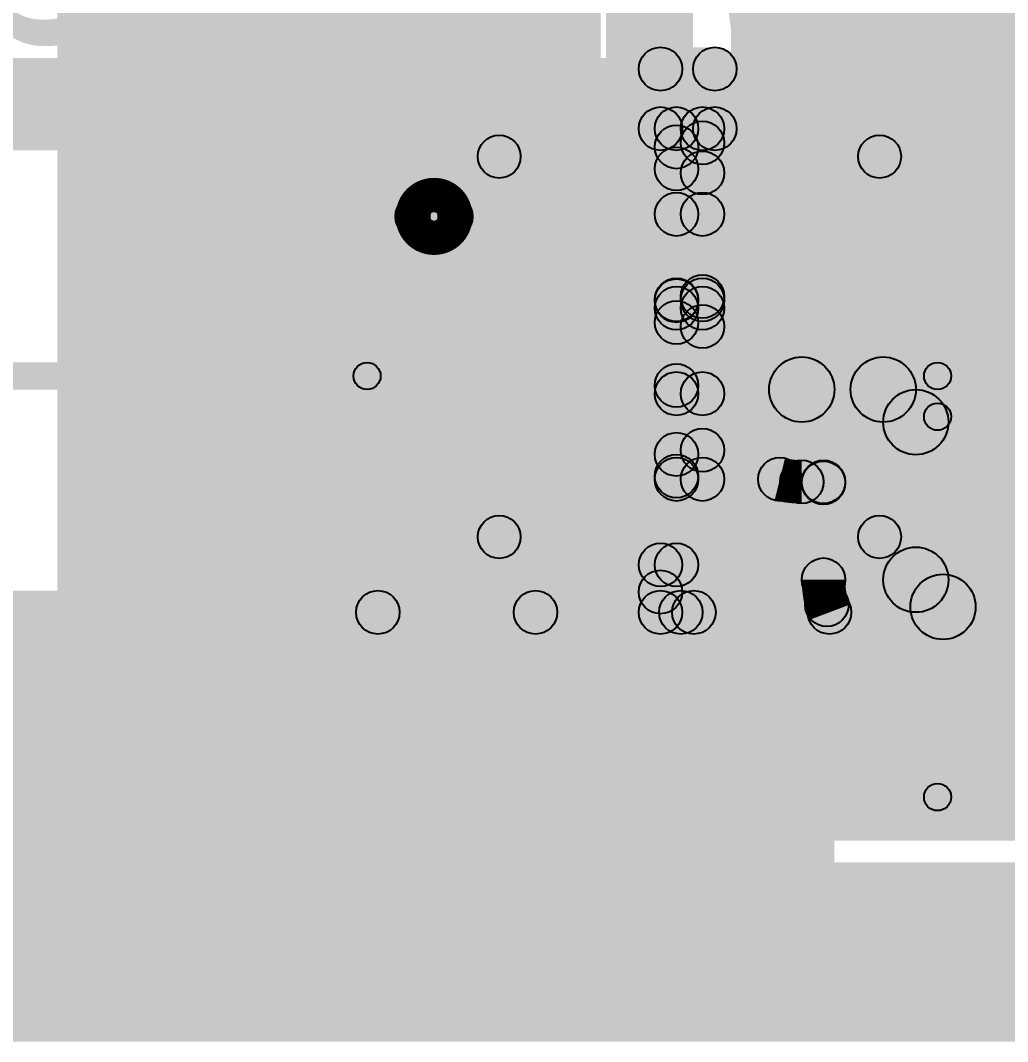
# Model space of a CAD drawing. Header units: millimetres. Extents: x 3.07 to 5.81, y 1.29 to 3.84.
# Drawn here: x 3.6532 to 3.8349, y 1.294 to 1.4819 of the extents above; entities that cross this region are included whole.
import ezdxf

# ---------------------------------------------------------------- set-up
doc = ezdxf.new("R2010")
doc.units = ezdxf.units.MM
doc.header["$MEASUREMENT"] = 0
for name, color, linetype in [('BottomLayer', 5, 'Continuous'), ('BottomOverlay', 54, 'Continuous'), ('BottomSolder', 6, 'Continuous'), ('TopLayer', 1, 'Continuous'), ('TopOverlay', 2, 'Continuous'), ('TopPaste', 8, 'Continuous'), ('TopSolder', 216, 'Continuous'), ('ViaHoleLayer', 16, 'Continuous')]:
    doc.layers.add(name, color=color, linetype=linetype)

# ---------------------------------------------------------------- blocks, each defined once
blk = doc.blocks.new('NCP186AMX330TAG_15')
at = {"layer": 'TopLayer'}
for points in [[(-0.02795, 0.02913), (-0.01339, 0.02913), (-0.01339, 0.01811), (-0.02795, 0.01811)], [(-0.00866, 0.02835), (0.00866, 0.02835), (0.00866, -0.02835), (-0.00866, -0.02835)], [(0.01339, 0.02913), (0.02795, 0.02913), (0.02795, 0.01811), (0.01339, 0.01811)], [(-0.02795, 0.01339), (-0.01339, 0.01339), (-0.01339, 0.00236), (-0.02795, 0.00236)], [(0.01339, 0.01339), (0.02795, 0.01339), (0.02795, 0.00236), (0.01339, 0.00236)], [(-0.02795, -0.00236), (-0.01339, -0.00236), (-0.01339, -0.01339), (-0.02795, -0.01339)], [(0.01339, -0.00236), (0.02795, -0.00236), (0.02795, -0.01339), (0.01339, -0.01339)], [(-0.02795, -0.01811), (-0.01339, -0.01811), (-0.01339, -0.02913), (-0.02795, -0.02913)], [(0.01339, -0.01811), (0.02795, -0.01811), (0.02795, -0.02913), (0.01339, -0.02913)]]:
    blk.add_hatch(color=1, dxfattribs=at).paths.add_polyline_path(points)
at = {"layer": 'TopOverlay'}
h = blk.add_hatch(color=2, dxfattribs=at)
edge = h.paths.add_edge_path()
edge.add_arc((-0.035, 0.035), 0.00394, 0, 360)
h = blk.add_hatch(color=2, dxfattribs=at)
edge = h.paths.add_edge_path()
edge.add_arc((-0.035, 0.035), 0.00394, 0, 360)
for points in [[(-0.035, 0.03106), (-0.035, 0.03894), (0.035, 0.03894), (0.035, 0.03106)], [(-0.03106, -0.035), (-0.03894, -0.035), (-0.03894, 0.035), (-0.03106, 0.035)], [(0.03894, -0.035), (0.03106, -0.035), (0.03106, 0.035), (0.03894, 0.035)], [(-0.035, -0.03894), (-0.035, -0.03106), (0.035, -0.03106), (0.035, -0.03894)]]:
    blk.add_hatch(color=2, dxfattribs=at).paths.add_polyline_path(points)
h = blk.add_hatch(color=2, dxfattribs=at)
edge = h.paths.add_edge_path()
edge.add_arc((0.035, 0.035), 0.00394, 0, 360)
h = blk.add_hatch(color=2, dxfattribs=at)
edge = h.paths.add_edge_path()
edge.add_arc((0.035, 0.035), 0.00394, 0, 360)
h = blk.add_hatch(color=2, dxfattribs=at)
edge = h.paths.add_edge_path()
edge.add_arc((-0.05016, 0.024), 0.00394, 0, 360)
h = blk.add_hatch(color=2, dxfattribs=at)
edge = h.paths.add_edge_path()
edge.add_arc((-0.04384, 0.024), 0.00394, 0, 360)
h = blk.add_hatch(color=2, dxfattribs=at)
edge = h.paths.add_edge_path()
edge.add_arc((-0.035, -0.035), 0.00394, 0, 360)
h = blk.add_hatch(color=2, dxfattribs=at)
edge = h.paths.add_edge_path()
edge.add_arc((-0.035, -0.035), 0.00394, 0, 360)
h = blk.add_hatch(color=2, dxfattribs=at)
edge = h.paths.add_edge_path()
edge.add_arc((0.035, -0.035), 0.00394, 0, 360)
h = blk.add_hatch(color=2, dxfattribs=at)
edge = h.paths.add_edge_path()
edge.add_arc((0.035, -0.035), 0.00394, 0, 360)
at = {"layer": 'TopPaste'}
for points in [[(-0.02795, 0.02913), (-0.01339, 0.02913), (-0.01339, 0.01811), (-0.02795, 0.01811)], [(-0.00866, 0.02835), (0.00866, 0.02835), (0.00866, -0.02835), (-0.00866, -0.02835)], [(0.01339, 0.02913), (0.02795, 0.02913), (0.02795, 0.01811), (0.01339, 0.01811)], [(-0.02795, 0.01339), (-0.01339, 0.01339), (-0.01339, 0.00236), (-0.02795, 0.00236)], [(0.01339, 0.01339), (0.02795, 0.01339), (0.02795, 0.00236), (0.01339, 0.00236)], [(-0.02795, -0.00236), (-0.01339, -0.00236), (-0.01339, -0.01339), (-0.02795, -0.01339)], [(0.01339, -0.00236), (0.02795, -0.00236), (0.02795, -0.01339), (0.01339, -0.01339)], [(-0.02795, -0.01811), (-0.01339, -0.01811), (-0.01339, -0.02913), (-0.02795, -0.02913)], [(0.01339, -0.01811), (0.02795, -0.01811), (0.02795, -0.02913), (0.01339, -0.02913)]]:
    blk.add_hatch(color=8, dxfattribs=at).paths.add_polyline_path(points)
at = {"layer": 'TopSolder'}
for points in [[(-0.03195, 0.03313), (-0.00939, 0.03313), (-0.00939, 0.01411), (-0.03195, 0.01411)], [(-0.01266, 0.03235), (0.01266, 0.03235), (0.01266, -0.03235), (-0.01266, -0.03235)], [(0.00939, 0.03313), (0.03195, 0.03313), (0.03195, 0.01411), (0.00939, 0.01411)], [(-0.03195, 0.01739), (-0.00939, 0.01739), (-0.00939, -0.00164), (-0.03195, -0.00164)], [(0.00939, 0.01739), (0.03195, 0.01739), (0.03195, -0.00164), (0.00939, -0.00164)], [(-0.03195, 0.00164), (-0.00939, 0.00164), (-0.00939, -0.01739), (-0.03195, -0.01739)], [(0.00939, 0.00164), (0.03195, 0.00164), (0.03195, -0.01739), (0.00939, -0.01739)], [(-0.03195, -0.01411), (-0.00939, -0.01411), (-0.00939, -0.03313), (-0.03195, -0.03313)], [(0.00939, -0.01411), (0.03195, -0.01411), (0.03195, -0.03313), (0.00939, -0.03313)]]:
    blk.add_hatch(color=216, dxfattribs=at).paths.add_polyline_path(points)
at = {"layer": 'TopOverlay', "const_width": 0.00787}
blk.add_lwpolyline([(-0.04384, 0.024, 1), (-0.05016, 0.024, 1)], format="xyb", close=True, dxfattribs=at)
at = {"layer": 'TopOverlay'}
for centre in [(-0.035, 0.035), (-0.035, 0.035), (0.035, 0.035), (0.035, 0.035), (-0.05016, 0.024), (-0.04384, 0.024), (-0.035, -0.035), (-0.035, -0.035), (0.035, -0.035), (0.035, -0.035)]:
    blk.add_circle(centre, 0.00394, dxfattribs=at)
blk = doc.blocks.new('RES0805_34')
at = {"layer": 'TopLayer'}
for points in [[(-0.06, 0.025), (-0.02, 0.025), (-0.02, -0.025), (-0.06, -0.025)], [(0.02, 0.025), (0.06, 0.025), (0.06, -0.025), (0.02, -0.025)]]:
    blk.add_hatch(color=1, dxfattribs=at).paths.add_polyline_path(points)
at = {"layer": 'TopOverlay'}
h = blk.add_hatch(color=2, dxfattribs=at)
edge = h.paths.add_edge_path()
edge.add_arc((-0.065, 0.035), 0.0025, 0, 360)
h = blk.add_hatch(color=2, dxfattribs=at)
edge = h.paths.add_edge_path()
edge.add_arc((-0.065, 0.035), 0.0025, 0, 360)
for points in [[(-0.065, 0.0325), (-0.065, 0.0375), (0.065, 0.0375), (0.065, 0.0325)], [(-0.0625, -0.035), (-0.0675, -0.035), (-0.0675, 0.035), (-0.0625, 0.035)], [(0.0675, -0.035), (0.0625, -0.035), (0.0625, 0.035), (0.0675, 0.035)], [(-0.065, -0.0375), (-0.065, -0.0325), (0.065, -0.0325), (0.065, -0.0375)]]:
    blk.add_hatch(color=2, dxfattribs=at).paths.add_polyline_path(points)
h = blk.add_hatch(color=2, dxfattribs=at)
edge = h.paths.add_edge_path()
edge.add_arc((0.065, 0.035), 0.0025, 0, 360)
h = blk.add_hatch(color=2, dxfattribs=at)
edge = h.paths.add_edge_path()
edge.add_arc((0.065, 0.035), 0.0025, 0, 360)
h = blk.add_hatch(color=2, dxfattribs=at)
edge = h.paths.add_edge_path()
edge.add_arc((-0.065, -0.035), 0.0025, 0, 360)
h = blk.add_hatch(color=2, dxfattribs=at)
edge = h.paths.add_edge_path()
edge.add_arc((-0.065, -0.035), 0.0025, 0, 360)
h = blk.add_hatch(color=2, dxfattribs=at)
edge = h.paths.add_edge_path()
edge.add_arc((0.065, -0.035), 0.0025, 0, 360)
h = blk.add_hatch(color=2, dxfattribs=at)
edge = h.paths.add_edge_path()
edge.add_arc((0.065, -0.035), 0.0025, 0, 360)
at = {"layer": 'TopPaste'}
for points in [[(-0.06, 0.025), (-0.02, 0.025), (-0.02, -0.025), (-0.06, -0.025)], [(0.02, 0.025), (0.06, 0.025), (0.06, -0.025), (0.02, -0.025)]]:
    blk.add_hatch(color=8, dxfattribs=at).paths.add_polyline_path(points)
at = {"layer": 'TopSolder'}
for points in [[(-0.064, 0.029), (-0.016, 0.029), (-0.016, -0.029), (-0.064, -0.029)], [(0.016, 0.029), (0.064, 0.029), (0.064, -0.029), (0.016, -0.029)]]:
    blk.add_hatch(color=216, dxfattribs=at).paths.add_polyline_path(points)
at = {"layer": 'TopOverlay'}
for centre in [(-0.065, 0.035), (-0.065, 0.035), (0.065, 0.035), (0.065, 0.035), (-0.065, -0.035), (-0.065, -0.035), (0.065, -0.035), (0.065, -0.035)]:
    blk.add_circle(centre, 0.0025, dxfattribs=at)
blk = doc.blocks.new('C__0805_94')
at = {"layer": 'TopLayer'}
for points in [[(-0.06, 0.03), (-0.02, 0.03), (-0.02, -0.03), (-0.06, -0.03)], [(0.02, 0.03), (0.06, 0.03), (0.06, -0.03), (0.02, -0.03)]]:
    blk.add_hatch(color=1, dxfattribs=at).paths.add_polyline_path(points)
at = {"layer": 'TopOverlay'}
h = blk.add_hatch(color=2, dxfattribs=at)
edge = h.paths.add_edge_path()
edge.add_arc((-0.065, 0.035), 0.0025, 0, 360)
h = blk.add_hatch(color=2, dxfattribs=at)
edge = h.paths.add_edge_path()
edge.add_arc((-0.065, 0.035), 0.0025, 0, 360)
for points in [[(0.065, 0.0375), (0.065, 0.0325), (-0.065, 0.0325), (-0.065, 0.0375)], [(-0.0675, 0.035), (-0.0625, 0.035), (-0.0625, -0.035), (-0.0675, -0.035)], [(0.0625, 0.035), (0.0675, 0.035), (0.0675, -0.035), (0.0625, -0.035)], [(0.065, -0.0325), (0.065, -0.0375), (-0.065, -0.0375), (-0.065, -0.0325)]]:
    blk.add_hatch(color=2, dxfattribs=at).paths.add_polyline_path(points)
h = blk.add_hatch(color=2, dxfattribs=at)
edge = h.paths.add_edge_path()
edge.add_arc((0.065, 0.035), 0.0025, 0, 360)
h = blk.add_hatch(color=2, dxfattribs=at)
edge = h.paths.add_edge_path()
edge.add_arc((0.065, 0.035), 0.0025, 0, 360)
h = blk.add_hatch(color=2, dxfattribs=at)
edge = h.paths.add_edge_path()
edge.add_arc((-0.065, -0.035), 0.0025, 0, 360)
h = blk.add_hatch(color=2, dxfattribs=at)
edge = h.paths.add_edge_path()
edge.add_arc((-0.065, -0.035), 0.0025, 0, 360)
h = blk.add_hatch(color=2, dxfattribs=at)
edge = h.paths.add_edge_path()
edge.add_arc((0.065, -0.035), 0.0025, 0, 360)
h = blk.add_hatch(color=2, dxfattribs=at)
edge = h.paths.add_edge_path()
edge.add_arc((0.065, -0.035), 0.0025, 0, 360)
at = {"layer": 'TopPaste'}
for points in [[(-0.06, 0.03), (-0.02, 0.03), (-0.02, -0.03), (-0.06, -0.03)], [(0.02, 0.03), (0.06, 0.03), (0.06, -0.03), (0.02, -0.03)]]:
    blk.add_hatch(color=8, dxfattribs=at).paths.add_polyline_path(points)
at = {"layer": 'TopSolder'}
for points in [[(-0.064, 0.034), (-0.016, 0.034), (-0.016, -0.034), (-0.064, -0.034)], [(0.016, 0.034), (0.064, 0.034), (0.064, -0.034), (0.016, -0.034)]]:
    blk.add_hatch(color=216, dxfattribs=at).paths.add_polyline_path(points)
at = {"layer": 'TopOverlay'}
for centre in [(-0.065, 0.035), (-0.065, 0.035), (0.065, 0.035), (0.065, 0.035), (-0.065, -0.035), (-0.065, -0.035), (0.065, -0.035), (0.065, -0.035)]:
    blk.add_circle(centre, 0.0025, dxfattribs=at)
blk = doc.blocks.new('C__0805_97')
at = {"layer": 'TopLayer'}
for points in [[(-0.06, 0.03), (-0.02, 0.03), (-0.02, -0.03), (-0.06, -0.03)], [(0.02, 0.03), (0.06, 0.03), (0.06, -0.03), (0.02, -0.03)]]:
    blk.add_hatch(color=1, dxfattribs=at).paths.add_polyline_path(points)
at = {"layer": 'TopOverlay'}
h = blk.add_hatch(color=2, dxfattribs=at)
edge = h.paths.add_edge_path()
edge.add_arc((-0.065, 0.035), 0.0025, 0, 360)
h = blk.add_hatch(color=2, dxfattribs=at)
edge = h.paths.add_edge_path()
edge.add_arc((-0.065, 0.035), 0.0025, 0, 360)
for points in [[(-0.065, 0.0325), (-0.065, 0.0375), (0.065, 0.0375), (0.065, 0.0325)], [(-0.0625, -0.035), (-0.0675, -0.035), (-0.0675, 0.035), (-0.0625, 0.035)], [(0.0675, -0.035), (0.0625, -0.035), (0.0625, 0.035), (0.0675, 0.035)], [(-0.065, -0.0375), (-0.065, -0.0325), (0.065, -0.0325), (0.065, -0.0375)]]:
    blk.add_hatch(color=2, dxfattribs=at).paths.add_polyline_path(points)
h = blk.add_hatch(color=2, dxfattribs=at)
edge = h.paths.add_edge_path()
edge.add_arc((0.065, 0.035), 0.0025, 0, 360)
h = blk.add_hatch(color=2, dxfattribs=at)
edge = h.paths.add_edge_path()
edge.add_arc((0.065, 0.035), 0.0025, 0, 360)
h = blk.add_hatch(color=2, dxfattribs=at)
edge = h.paths.add_edge_path()
edge.add_arc((-0.065, -0.035), 0.0025, 0, 360)
h = blk.add_hatch(color=2, dxfattribs=at)
edge = h.paths.add_edge_path()
edge.add_arc((-0.065, -0.035), 0.0025, 0, 360)
h = blk.add_hatch(color=2, dxfattribs=at)
edge = h.paths.add_edge_path()
edge.add_arc((0.065, -0.035), 0.0025, 0, 360)
h = blk.add_hatch(color=2, dxfattribs=at)
edge = h.paths.add_edge_path()
edge.add_arc((0.065, -0.035), 0.0025, 0, 360)
at = {"layer": 'TopPaste'}
for points in [[(-0.06, 0.03), (-0.02, 0.03), (-0.02, -0.03), (-0.06, -0.03)], [(0.02, 0.03), (0.06, 0.03), (0.06, -0.03), (0.02, -0.03)]]:
    blk.add_hatch(color=8, dxfattribs=at).paths.add_polyline_path(points)
at = {"layer": 'TopSolder'}
for points in [[(-0.064, 0.034), (-0.016, 0.034), (-0.016, -0.034), (-0.064, -0.034)], [(0.016, 0.034), (0.064, 0.034), (0.064, -0.034), (0.016, -0.034)]]:
    blk.add_hatch(color=216, dxfattribs=at).paths.add_polyline_path(points)
at = {"layer": 'TopOverlay'}
for centre in [(-0.065, 0.035), (-0.065, 0.035), (0.065, 0.035), (0.065, 0.035), (-0.065, -0.035), (-0.065, -0.035), (0.065, -0.035), (0.065, -0.035)]:
    blk.add_circle(centre, 0.0025, dxfattribs=at)

msp = doc.modelspace()

# ---------------------------------------------------------------- hatches: boundary and pattern name
at = {"layer": 'BottomLayer'}
for points in [[(3.761, 1.458), (3.777, 1.458), (3.777, 1.556), (3.761, 1.556)], [(3.784, 1.331), (3.846, 1.331), (3.846, 1.535), (3.784, 1.535)], [(3.634, 1.458), (3.777, 1.458), (3.777, 1.475), (3.634, 1.475)], [(3.66, 1.331), (3.813, 1.331), (3.813, 1.45), (3.66, 1.45)], [(3.645, 1.314), (3.645, 1.324), (4.181, 1.324), (4.181, 1.314)], [(3.607, 1.294), (4.233, 1.294), (4.233, 1.307), (3.607, 1.307)]]:
    msp.add_hatch(color=5, dxfattribs=at).paths.add_polyline_path(points)
h = msp.add_hatch(color=5, dxfattribs=at)
edge = h.paths.add_edge_path()
edge.add_arc((3.677, 1.4), 0.01181, 0, 360)
h = msp.add_hatch(color=5, dxfattribs=at)
edge = h.paths.add_edge_path()
edge.add_arc((3.707, 1.4), 0.01181, 0, 360)
at = {"layer": 'BottomSolder'}
h = msp.add_hatch(color=6, dxfattribs=at)
edge = h.paths.add_edge_path()
edge.add_arc((3.677, 1.4), 0.01581, 0, 360)
h = msp.add_hatch(color=6, dxfattribs=at)
edge = h.paths.add_edge_path()
edge.add_arc((3.707, 1.4), 0.01581, 0, 360)
at = {"layer": 'TopLayer'}
for points in [[(3.66, 1.429), (3.76, 1.429), (3.76, 1.574), (3.66, 1.574)], [(3.792, 1.427), (3.887, 1.427), (3.887, 1.489), (3.792, 1.489)], [(3.771, 1.469), (3.771, 1.477), (3.781, 1.477), (3.781, 1.469)], [(3.775, 1.46201), (3.767, 1.46201), (3.767, 1.473), (3.775, 1.473)], [(3.785, 1.46201), (3.777, 1.46201), (3.777, 1.473), (3.785, 1.473)], [(3.77677, 1.45181), (3.77112, 1.45746), (3.77589, 1.46223), (3.78154, 1.45658)], [(3.77794, 1.44626), (3.76994, 1.44626), (3.76994, 1.46201), (3.77794, 1.46201)], [(3.77112, 1.45582), (3.77677, 1.46147), (3.78154, 1.4567), (3.77589, 1.45105)], [(3.78272, 1.44626), (3.77472, 1.44626), (3.77472, 1.46201), (3.78272, 1.46201)], [(3.77794, 1.43051), (3.76994, 1.43051), (3.76994, 1.44626), (3.77794, 1.44626)], [(3.77794, 1.43051), (3.76994, 1.43051), (3.76994, 1.44626), (3.77794, 1.44626)], [(3.78272, 1.43051), (3.77472, 1.43051), (3.77472, 1.44626), (3.78272, 1.44626)], [(3.78272, 1.43051), (3.77472, 1.43051), (3.77472, 1.44626), (3.78272, 1.44626)], [(3.66, 1.384), (3.737, 1.384), (3.737, 1.434), (3.66, 1.434)], [(3.77677, 1.42352), (3.77112, 1.42918), (3.77589, 1.43395), (3.78154, 1.42829)], [(3.77112, 1.42753), (3.77677, 1.43319), (3.78154, 1.42842), (3.77589, 1.42276)], [(3.77794, 1.41476), (3.76994, 1.41476), (3.76994, 1.42898), (3.77794, 1.42898)], [(3.77794, 1.41476), (3.76994, 1.41476), (3.76994, 1.42898), (3.77794, 1.42898)], [(3.78272, 1.41324), (3.77472, 1.41324), (3.77472, 1.42898), (3.78272, 1.42898)], [(3.78272, 1.41324), (3.77472, 1.41324), (3.77472, 1.42898), (3.78272, 1.42898)], [(3.797, 1.408), (3.797, 1.42), (3.812, 1.42), (3.812, 1.408)], [(3.80776, 1.40976), (3.81624, 1.41824), (3.82224, 1.41224), (3.81376, 1.40376)], [(3.77794, 1.39749), (3.76994, 1.39749), (3.76994, 1.41324), (3.77794, 1.41324)], [(3.77794, 1.39749), (3.76994, 1.39749), (3.76994, 1.41324), (3.77794, 1.41324)], [(3.78272, 1.39749), (3.77472, 1.39749), (3.77472, 1.41324), (3.78272, 1.41324)], [(3.824, 1.379), (3.812, 1.379), (3.812, 1.408), (3.824, 1.408)], [(3.77677, 1.39524), (3.77112, 1.40089), (3.77589, 1.40567), (3.78154, 1.40001)], [(3.77112, 1.39925), (3.77677, 1.40491), (3.80447, 1.37721), (3.79881, 1.37156)], [(3.73, 1.384), (3.76, 1.384), (3.76, 1.401), (3.73, 1.401)], [(3.77, 1.361), (3.803, 1.361), (3.803, 1.401), (3.77, 1.401)], [(3.77872, 1.39349), (3.77872, 1.40149), (3.79296, 1.40149), (3.79296, 1.39349)], [(3.797, 1.393), (3.797, 1.401), (3.801, 1.401), (3.801, 1.393)], [(3.77999, 1.37017), (3.77434, 1.37583), (3.79817, 1.39966), (3.80383, 1.39401)], [(3.77794, 1.38174), (3.76994, 1.38174), (3.76994, 1.39749), (3.77794, 1.39749)], [(3.805, 1.379), (3.797, 1.379), (3.797, 1.397), (3.805, 1.397)], [(3.81376, 1.37476), (3.82224, 1.38324), (3.82724, 1.37824), (3.81876, 1.36976)], [(3.775, 1.373), (3.767, 1.373), (3.767, 1.38174), (3.775, 1.38174)], [(3.76817, 1.37391), (3.77383, 1.37957), (3.77757, 1.37583), (3.77191, 1.37017)], [(3.823, 1.368), (3.823, 1.38), (3.847, 1.38), (3.847, 1.368)], [(3.46873, 1.369), (3.46873, 1.377), (3.80209, 1.377), (3.80209, 1.369)], [(3.647, 1.359), (3.781, 1.359), (3.781, 1.376), (3.647, 1.376)], [(3.649, 1.369), (3.649, 1.377), (3.719, 1.377), (3.719, 1.369)], [(3.719, 1.369), (3.719, 1.377), (3.748, 1.377), (3.748, 1.369)], [(3.719, 1.369), (3.719, 1.377), (3.748, 1.377), (3.748, 1.369)], [(3.748, 1.369), (3.748, 1.377), (3.771, 1.377), (3.771, 1.369)], [(3.635, 1.319), (3.803, 1.319), (3.803, 1.368), (3.635, 1.368)], [(3.478, 1.296), (5.277, 1.296), (5.277, 1.327), (3.478, 1.327)]]:
    msp.add_hatch(color=1, dxfattribs=at).paths.add_polyline_path(points)
h = msp.add_hatch(color=1, dxfattribs=at)
edge = h.paths.add_edge_path()
edge.add_arc((3.771, 1.473), 0.004, 0, 360)
h = msp.add_hatch(color=1, dxfattribs=at)
edge = h.paths.add_edge_path()
edge.add_arc((3.771, 1.473), 0.004, 0, 360)
h = msp.add_hatch(color=1, dxfattribs=at)
edge = h.paths.add_edge_path()
edge.add_arc((3.781, 1.473), 0.004, 0, 360)
h = msp.add_hatch(color=1, dxfattribs=at)
edge = h.paths.add_edge_path()
edge.add_arc((3.781, 1.473), 0.004, 0, 360)
h = msp.add_hatch(color=1, dxfattribs=at)
edge = h.paths.add_edge_path()
edge.add_arc((3.771, 1.46201), 0.004, 0, 360)
h = msp.add_hatch(color=1, dxfattribs=at)
edge = h.paths.add_edge_path()
edge.add_arc((3.77394, 1.46201), 0.004, 0, 360)
h = msp.add_hatch(color=1, dxfattribs=at)
edge = h.paths.add_edge_path()
edge.add_arc((3.77872, 1.46201), 0.004, 0, 360)
h = msp.add_hatch(color=1, dxfattribs=at)
edge = h.paths.add_edge_path()
edge.add_arc((3.781, 1.46201), 0.004, 0, 360)
h = msp.add_hatch(color=1, dxfattribs=at)
edge = h.paths.add_edge_path()
edge.add_arc((3.77394, 1.45865), 0.004, 0, 360)
h = msp.add_hatch(color=1, dxfattribs=at)
edge = h.paths.add_edge_path()
edge.add_arc((3.77872, 1.45941), 0.004, 0, 360)
h = msp.add_hatch(color=1, dxfattribs=at)
edge = h.paths.add_edge_path()
edge.add_arc((3.77394, 1.45463), 0.004, 0, 360)
h = msp.add_hatch(color=1, dxfattribs=at)
edge = h.paths.add_edge_path()
edge.add_arc((3.77872, 1.45387), 0.004, 0, 360)
h = msp.add_hatch(color=1, dxfattribs=at)
edge = h.paths.add_edge_path()
edge.add_arc((3.77394, 1.44626), 0.004, 0, 360)
h = msp.add_hatch(color=1, dxfattribs=at)
edge = h.paths.add_edge_path()
edge.add_arc((3.77394, 1.44626), 0.004, 0, 360)
h = msp.add_hatch(color=1, dxfattribs=at)
edge = h.paths.add_edge_path()
edge.add_arc((3.77394, 1.44626), 0.004, 0, 360)
h = msp.add_hatch(color=1, dxfattribs=at)
edge = h.paths.add_edge_path()
edge.add_arc((3.77872, 1.44626), 0.004, 0, 360)
h = msp.add_hatch(color=1, dxfattribs=at)
edge = h.paths.add_edge_path()
edge.add_arc((3.77872, 1.44626), 0.004, 0, 360)
h = msp.add_hatch(color=1, dxfattribs=at)
edge = h.paths.add_edge_path()
edge.add_arc((3.77872, 1.44626), 0.004, 0, 360)
h = msp.add_hatch(color=1, dxfattribs=at)
edge = h.paths.add_edge_path()
edge.add_arc((3.77394, 1.43051), 0.004, 0, 360)
h = msp.add_hatch(color=1, dxfattribs=at)
edge = h.paths.add_edge_path()
edge.add_arc((3.77394, 1.43051), 0.004, 0, 360)
h = msp.add_hatch(color=1, dxfattribs=at)
edge = h.paths.add_edge_path()
edge.add_arc((3.77394, 1.43036), 0.004, 0, 360)
h = msp.add_hatch(color=1, dxfattribs=at)
edge = h.paths.add_edge_path()
edge.add_arc((3.77872, 1.43112), 0.004, 0, 360)
h = msp.add_hatch(color=1, dxfattribs=at)
edge = h.paths.add_edge_path()
edge.add_arc((3.77872, 1.43051), 0.004, 0, 360)
h = msp.add_hatch(color=1, dxfattribs=at)
edge = h.paths.add_edge_path()
edge.add_arc((3.77872, 1.43051), 0.004, 0, 360)
h = msp.add_hatch(color=1, dxfattribs=at)
edge = h.paths.add_edge_path()
edge.add_arc((3.77394, 1.42898), 0.004, 0, 360)
h = msp.add_hatch(color=1, dxfattribs=at)
edge = h.paths.add_edge_path()
edge.add_arc((3.77394, 1.42898), 0.004, 0, 360)
h = msp.add_hatch(color=1, dxfattribs=at)
edge = h.paths.add_edge_path()
edge.add_arc((3.77872, 1.42898), 0.004, 0, 360)
h = msp.add_hatch(color=1, dxfattribs=at)
edge = h.paths.add_edge_path()
edge.add_arc((3.77872, 1.42898), 0.004, 0, 360)
h = msp.add_hatch(color=1, dxfattribs=at)
edge = h.paths.add_edge_path()
edge.add_arc((3.77394, 1.42635), 0.004, 0, 360)
h = msp.add_hatch(color=1, dxfattribs=at)
edge = h.paths.add_edge_path()
edge.add_arc((3.77872, 1.42559), 0.004, 0, 360)
h = msp.add_hatch(color=1, dxfattribs=at)
edge = h.paths.add_edge_path()
edge.add_arc((3.797, 1.414), 0.006, 0, 360)
h = msp.add_hatch(color=1, dxfattribs=at)
edge = h.paths.add_edge_path()
edge.add_arc((3.812, 1.414), 0.006, 0, 360)
h = msp.add_hatch(color=1, dxfattribs=at)
edge = h.paths.add_edge_path()
edge.add_arc((3.812, 1.414), 0.006, 0, 360)
h = msp.add_hatch(color=1, dxfattribs=at)
edge = h.paths.add_edge_path()
edge.add_arc((3.77394, 1.41476), 0.004, 0, 360)
h = msp.add_hatch(color=1, dxfattribs=at)
edge = h.paths.add_edge_path()
edge.add_arc((3.77394, 1.41476), 0.004, 0, 360)
h = msp.add_hatch(color=1, dxfattribs=at)
edge = h.paths.add_edge_path()
edge.add_arc((3.77394, 1.41324), 0.004, 0, 360)
h = msp.add_hatch(color=1, dxfattribs=at)
edge = h.paths.add_edge_path()
edge.add_arc((3.77394, 1.41324), 0.004, 0, 360)
h = msp.add_hatch(color=1, dxfattribs=at)
edge = h.paths.add_edge_path()
edge.add_arc((3.77872, 1.41324), 0.004, 0, 360)
h = msp.add_hatch(color=1, dxfattribs=at)
edge = h.paths.add_edge_path()
edge.add_arc((3.77872, 1.41324), 0.004, 0, 360)
h = msp.add_hatch(color=1, dxfattribs=at)
edge = h.paths.add_edge_path()
edge.add_arc((3.77872, 1.41324), 0.004, 0, 360)
h = msp.add_hatch(color=1, dxfattribs=at)
edge = h.paths.add_edge_path()
edge.add_arc((3.818, 1.408), 0.006, 0, 360)
h = msp.add_hatch(color=1, dxfattribs=at)
edge = h.paths.add_edge_path()
edge.add_arc((3.818, 1.408), 0.006, 0, 360)
h = msp.add_hatch(color=1, dxfattribs=at)
edge = h.paths.add_edge_path()
edge.add_arc((3.677, 1.4), 0.01181, 0, 360)
h = msp.add_hatch(color=1, dxfattribs=at)
edge = h.paths.add_edge_path()
edge.add_arc((3.707, 1.4), 0.01181, 0, 360)
h = msp.add_hatch(color=1, dxfattribs=at)
edge = h.paths.add_edge_path()
edge.add_arc((3.77394, 1.40208), 0.004, 0, 360)
h = msp.add_hatch(color=1, dxfattribs=at)
edge = h.paths.add_edge_path()
edge.add_arc((3.77872, 1.40284), 0.004, 0, 360)
h = msp.add_hatch(color=1, dxfattribs=at)
edge = h.paths.add_edge_path()
edge.add_arc((3.77394, 1.39807), 0.004, 0, 360)
h = msp.add_hatch(color=1, dxfattribs=at)
edge = h.paths.add_edge_path()
edge.add_arc((3.77394, 1.39749), 0.004, 0, 360)
h = msp.add_hatch(color=1, dxfattribs=at)
edge = h.paths.add_edge_path()
edge.add_arc((3.77394, 1.39749), 0.004, 0, 360)
h = msp.add_hatch(color=1, dxfattribs=at)
edge = h.paths.add_edge_path()
edge.add_arc((3.77394, 1.39749), 0.004, 0, 360)
h = msp.add_hatch(color=1, dxfattribs=at)
edge = h.paths.add_edge_path()
edge.add_arc((3.77872, 1.39749), 0.004, 0, 360)
h = msp.add_hatch(color=1, dxfattribs=at)
edge = h.paths.add_edge_path()
edge.add_arc((3.77872, 1.39749), 0.004, 0, 360)
h = msp.add_hatch(color=1, dxfattribs=at)
edge = h.paths.add_edge_path()
edge.add_arc((3.79296, 1.39749), 0.004, 0, 360)
h = msp.add_hatch(color=1, dxfattribs=at)
edge = h.paths.add_edge_path()
edge.add_arc((3.79296, 1.39749), 0.004, 0, 360)
h = msp.add_hatch(color=1, dxfattribs=at)
edge = h.paths.add_edge_path()
edge.add_arc((3.797, 1.397), 0.004, 0, 360)
h = msp.add_hatch(color=1, dxfattribs=at)
edge = h.paths.add_edge_path()
edge.add_arc((3.797, 1.397), 0.004, 0, 360)
h = msp.add_hatch(color=1, dxfattribs=at)
edge = h.paths.add_edge_path()
edge.add_arc((3.801, 1.397), 0.004, 0, 360)
h = msp.add_hatch(color=1, dxfattribs=at)
edge = h.paths.add_edge_path()
edge.add_arc((3.801, 1.397), 0.004, 0, 360)
h = msp.add_hatch(color=1, dxfattribs=at)
edge = h.paths.add_edge_path()
edge.add_arc((3.801, 1.39684), 0.004, 0, 360)
h = msp.add_hatch(color=1, dxfattribs=at)
edge = h.paths.add_edge_path()
edge.add_arc((3.771, 1.38174), 0.004, 0, 360)
h = msp.add_hatch(color=1, dxfattribs=at)
edge = h.paths.add_edge_path()
edge.add_arc((3.77394, 1.38174), 0.004, 0, 360)
h = msp.add_hatch(color=1, dxfattribs=at)
edge = h.paths.add_edge_path()
edge.add_arc((3.818, 1.379), 0.006, 0, 360)
h = msp.add_hatch(color=1, dxfattribs=at)
edge = h.paths.add_edge_path()
edge.add_arc((3.818, 1.379), 0.006, 0, 360)
h = msp.add_hatch(color=1, dxfattribs=at)
edge = h.paths.add_edge_path()
edge.add_arc((3.801, 1.379), 0.004, 0, 360)
h = msp.add_hatch(color=1, dxfattribs=at)
edge = h.paths.add_edge_path()
edge.add_arc((3.801, 1.379), 0.004, 0, 360)
h = msp.add_hatch(color=1, dxfattribs=at)
edge = h.paths.add_edge_path()
edge.add_arc((3.801, 1.379), 0.004, 0, 360)
h = msp.add_hatch(color=1, dxfattribs=at)
edge = h.paths.add_edge_path()
edge.add_arc((3.771, 1.37674), 0.004, 0, 360)
h = msp.add_hatch(color=1, dxfattribs=at)
edge = h.paths.add_edge_path()
edge.add_arc((3.823, 1.374), 0.006, 0, 360)
h = msp.add_hatch(color=1, dxfattribs=at)
edge = h.paths.add_edge_path()
edge.add_arc((3.823, 1.374), 0.006, 0, 360)
h = msp.add_hatch(color=1, dxfattribs=at)
edge = h.paths.add_edge_path()
edge.add_arc((3.80164, 1.37438), 0.004, 0, 360)
h = msp.add_hatch(color=1, dxfattribs=at)
edge = h.paths.add_edge_path()
edge.add_arc((3.719, 1.373), 0.004, 0, 360)
h = msp.add_hatch(color=1, dxfattribs=at)
edge = h.paths.add_edge_path()
edge.add_arc((3.719, 1.373), 0.004, 0, 360)
h = msp.add_hatch(color=1, dxfattribs=at)
edge = h.paths.add_edge_path()
edge.add_arc((3.719, 1.373), 0.004, 0, 360)
h = msp.add_hatch(color=1, dxfattribs=at)
edge = h.paths.add_edge_path()
edge.add_arc((3.748, 1.373), 0.004, 0, 360)
h = msp.add_hatch(color=1, dxfattribs=at)
edge = h.paths.add_edge_path()
edge.add_arc((3.748, 1.373), 0.004, 0, 360)
h = msp.add_hatch(color=1, dxfattribs=at)
edge = h.paths.add_edge_path()
edge.add_arc((3.748, 1.373), 0.004, 0, 360)
h = msp.add_hatch(color=1, dxfattribs=at)
edge = h.paths.add_edge_path()
edge.add_arc((3.771, 1.373), 0.004, 0, 360)
h = msp.add_hatch(color=1, dxfattribs=at)
edge = h.paths.add_edge_path()
edge.add_arc((3.771, 1.373), 0.004, 0, 360)
h = msp.add_hatch(color=1, dxfattribs=at)
edge = h.paths.add_edge_path()
edge.add_arc((3.77474, 1.373), 0.004, 0, 360)
h = msp.add_hatch(color=1, dxfattribs=at)
edge = h.paths.add_edge_path()
edge.add_arc((3.77716, 1.373), 0.004, 0, 360)
h = msp.add_hatch(color=1, dxfattribs=at)
edge = h.paths.add_edge_path()
edge.add_arc((3.80209, 1.373), 0.004, 0, 360)
h = msp.add_hatch(color=1, dxfattribs=at)
edge = h.paths.add_edge_path()
edge.add_arc((3.80209, 1.373), 0.004, 0, 360)
h = msp.add_hatch(color=1, dxfattribs=at)
edge = h.paths.add_edge_path()
edge.add_arc((3.80209, 1.373), 0.004, 0, 360)
at = {"layer": 'TopSolder'}
h = msp.add_hatch(color=216, dxfattribs=at)
edge = h.paths.add_edge_path()
edge.add_arc((3.677, 1.4), 0.01581, 0, 360)
h = msp.add_hatch(color=216, dxfattribs=at)
edge = h.paths.add_edge_path()
edge.add_arc((3.707, 1.4), 0.01581, 0, 360)
at = {"layer": 'ViaHoleLayer'}
h = msp.add_hatch(color=16, dxfattribs=at)
edge = h.paths.add_edge_path()
edge.add_arc((3.677, 1.4), 0.00787, 0, 360)
h = msp.add_hatch(color=16, dxfattribs=at)
edge = h.paths.add_edge_path()
edge.add_arc((3.707, 1.4), 0.00787, 0, 360)

# ---------------------------------------------------------------- linework, layer by layer
at = {"layer": 'TopLayer', "const_width": 0.008}
for points in [[(3.797, 1.397, -0.060131), (3.79296, 1.39749)], [(3.80209, 1.373, -0.090424), (3.801, 1.379)], [(3.80209, 1.373, -0.090424), (3.801, 1.379)]]:
    msp.add_lwpolyline(points, format="xyb", dxfattribs=at)
at = {"layer": 'TopLayer'}
for centre, radius in [((3.771, 1.473), 0.004), ((3.771, 1.473), 0.004), ((3.781, 1.473), 0.004), ((3.781, 1.473), 0.004), ((3.771, 1.46201), 0.004), ((3.77394, 1.46201), 0.004), ((3.77872, 1.46201), 0.004), ((3.781, 1.46201), 0.004), ((3.77394, 1.45865), 0.004), ((3.77872, 1.45941), 0.004), ((3.77394, 1.45463), 0.004), ((3.77872, 1.45387), 0.004), ((3.77394, 1.44626), 0.004), ((3.77394, 1.44626), 0.004), ((3.77394, 1.44626), 0.004), ((3.77872, 1.44626), 0.004), ((3.77872, 1.44626), 0.004), ((3.77872, 1.44626), 0.004), ((3.77394, 1.43051), 0.004), ((3.77394, 1.43051), 0.004), ((3.77394, 1.43036), 0.004), ((3.77872, 1.43112), 0.004), ((3.77872, 1.43051), 0.004), ((3.77872, 1.43051), 0.004), ((3.77394, 1.42898), 0.004), ((3.77394, 1.42898), 0.004), ((3.77872, 1.42898), 0.004), ((3.77872, 1.42898), 0.004), ((3.77394, 1.42635), 0.004), ((3.77872, 1.42559), 0.004), ((3.797, 1.414), 0.006), ((3.812, 1.414), 0.006), ((3.812, 1.414), 0.006), ((3.77394, 1.41476), 0.004), ((3.77394, 1.41476), 0.004), ((3.77394, 1.41324), 0.004), ((3.77394, 1.41324), 0.004), ((3.77872, 1.41324), 0.004), ((3.77872, 1.41324), 0.004), ((3.77872, 1.41324), 0.004), ((3.818, 1.408), 0.006), ((3.818, 1.408), 0.006), ((3.77394, 1.40208), 0.004), ((3.77872, 1.40284), 0.004), ((3.77394, 1.39807), 0.004), ((3.77394, 1.39749), 0.004), ((3.77394, 1.39749), 0.004), ((3.77394, 1.39749), 0.004), ((3.77872, 1.39749), 0.004), ((3.77872, 1.39749), 0.004), ((3.79296, 1.39749), 0.004), ((3.79296, 1.39749), 0.004), ((3.797, 1.397), 0.004), ((3.797, 1.397), 0.004), ((3.801, 1.397), 0.004), ((3.801, 1.397), 0.004), ((3.801, 1.39684), 0.004), ((3.771, 1.38174), 0.004), ((3.77394, 1.38174), 0.004), ((3.818, 1.379), 0.006), ((3.818, 1.379), 0.006), ((3.801, 1.379), 0.004), ((3.801, 1.379), 0.004), ((3.801, 1.379), 0.004), ((3.771, 1.37674), 0.004), ((3.823, 1.374), 0.006), ((3.823, 1.374), 0.006), ((3.80164, 1.37438), 0.004), ((3.719, 1.373), 0.004), ((3.719, 1.373), 0.004), ((3.719, 1.373), 0.004), ((3.748, 1.373), 0.004), ((3.748, 1.373), 0.004), ((3.748, 1.373), 0.004), ((3.771, 1.373), 0.004), ((3.771, 1.373), 0.004), ((3.77474, 1.373), 0.004), ((3.77716, 1.373), 0.004), ((3.80209, 1.373), 0.004), ((3.80209, 1.373), 0.004), ((3.80209, 1.373), 0.004)]:
    msp.add_circle(centre, radius, dxfattribs=at)

# ---------------------------------------------------------------- block references
for name, p, rotation in [('C__0805_94', (3.652, 1.4515), 180), ('RES0805_34', (3.887, 1.374), 360)]:
    msp.add_blockref(name, p, dxfattribs=dict(rotation=rotation))
for name, p in [('C__0805_97', (3.887, 1.4515)), ('NCP186AMX330TAG_15', (3.77633, 1.42187))]:
    msp.add_blockref(name, p)

# ---------------------------------------------------------------- texts
at = {"layer": 'BottomOverlay', "text_generation_flag": 2}
msp.add_text('R28', height=0.04, rotation=90, dxfattribs=at).set_placement((3.669, 1.573))
at = {"layer": 'TopOverlay'}
msp.add_text('U6', height=0.04, dxfattribs=at).set_placement((3.742, 1.469))

doc.saveas('drawing.dxf')
